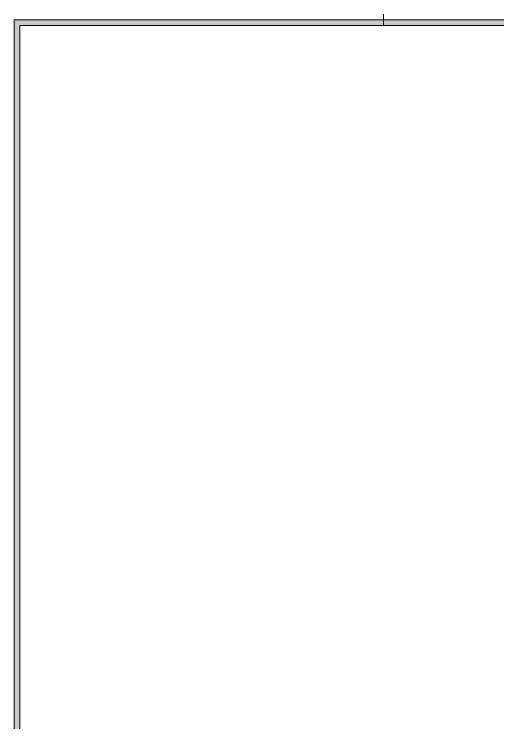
# Model space of a CAD drawing. Header units: inches. Extents: x -22 to 84, y -21 to 19.
# Drawn here: x 30.6 to 41.24, y 3.6 to 19.18 of the extents above; entities that cross this region are included whole.
import ezdxf

# ---------------------------------------------------------------- set-up
doc = ezdxf.new("R2010")
doc.units = ezdxf.units.IN
doc.header["$MEASUREMENT"] = 0
doc.layers.get('0').update_dxf_attribs({"lineweight": 0})
doc.layers.add('G-ANNO-TTLB', color=7, linetype='Continuous', lineweight=0)

msp = doc.modelspace()

# ---------------------------------------------------------------- hatches: boundary and pattern name
at = {"layer": 'G-ANNO-TTLB', "true_color": 0xff00ff, "transparency": 33554687}
h = msp.add_hatch(color=6, dxfattribs=at)
edge = h.paths.add_edge_path()
edge.add_spline(control_points=[(71.289, -15.074), (71.289, -15.074), (30.602, -15.074), (30.602, -15.074), (30.602, -15.074), (30.602, 19.051), (30.602, 19.051), (30.602, 19.051), (71.289, 19.051), (71.289, 19.051), (71.289, 19.051), (71.289, -15.074), (71.289, -15.074)], knot_values=[0, 0, 0, 0, 1, 1, 1, 2, 2, 2, 3, 3, 3, 4, 4, 4, 4], degree=3, periodic=0)
edge = h.paths.add_edge_path()
edge.add_spline(control_points=[(30.727, 18.926), (30.727, 18.926), (30.727, -14.949), (30.727, -14.949), (30.727, -14.949), (71.164, -14.949), (71.164, -14.949), (71.164, -14.949), (71.164, 18.926), (71.164, 18.926), (71.164, 18.926), (30.727, 18.926), (30.727, 18.926)], knot_values=[0, 0, 0, 0, 1, 1, 1, 2, 2, 2, 3, 3, 3, 4, 4, 4, 4], degree=3, periodic=0)
edge.add_line((30.727, 18.926), (30.727, 18.926))

# ---------------------------------------------------------------- linework, layer by layer
at = {"color": 18, "lineweight": 0, "true_color": 0x000000}
msp.add_lwpolyline([(30.727, -14.949), (30.727, 18.926), (71.164, 18.926), (71.164, -14.949)], close=True, dxfattribs=at)
at = {"layer": 'G-ANNO-TTLB', "color": 6, "lineweight": 9, "true_color": 0xff00ff}
for p, q in [((38.727, 18.926), (38.727, 19.176)), ((71.289, 19.051), (30.602, 19.051)), ((30.602, 19.051), (30.602, -15.074)), ((71.164, 18.926), (30.727, 18.926)), ((30.727, 18.926), (30.727, -14.949)), ((30.727, 18.926), (71.164, 18.926)), ((30.727, -14.949), (30.727, 18.926))]:
    msp.add_line(p, q, dxfattribs=at)
at = {"layer": 'G-ANNO-TTLB'}
for points in [[(71.289, -15.074), (71.289, -15.074), (30.602, -15.074), (30.602, -15.074), (30.602, -15.074), (30.602, 19.051), (30.602, 19.051), (30.602, 19.051), (71.289, 19.051), (71.289, 19.051), (71.289, 19.051), (71.289, -15.074), (71.289, -15.074)], [(30.727, 18.926), (30.727, 18.926), (30.727, -14.949), (30.727, -14.949), (30.727, -14.949), (71.164, -14.949), (71.164, -14.949), (71.164, -14.949), (71.164, 18.926), (71.164, 18.926), (71.164, 18.926), (30.727, 18.926), (30.727, 18.926)]]:
    msp.add_open_spline(points, degree=3, knots=[0, 0, 0, 0, 1, 1, 1, 2, 2, 2, 3, 3, 3, 4, 4, 4, 4], dxfattribs=at)

doc.saveas('drawing.dxf')
